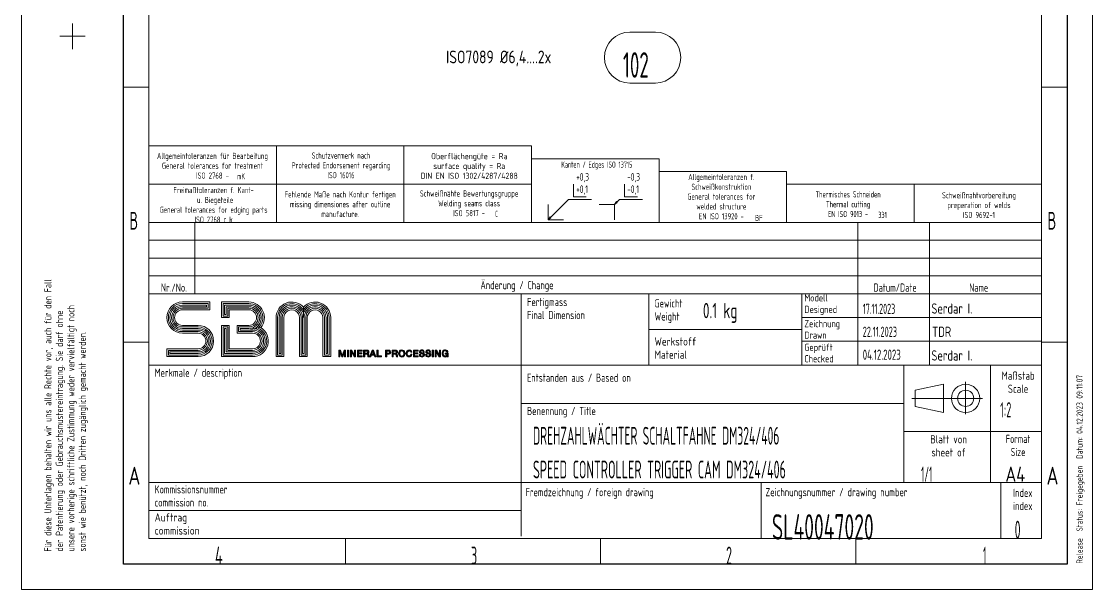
# Model space of a CAD drawing. Header units: millimetres. Extents: x 0 to 210, y 0 to 297.
# Drawn here: x 0 to 210, y 0 to 111.4 of the extents above; entities that cross this region are included whole.
import ezdxf
from ezdxf.lldxf.tags import DXFTag

# ---------------------------------------------------------------- set-up
doc = ezdxf.new("R2010")
doc.units = ezdxf.units.MM
doc.layers.add('1', color=7, linetype='Continuous', true_color=0xffffff)
doc.styles.add('iso-1', font='isocp.shx')
tags = doc.linetypes.add('DASHDOT', pattern=[70, 31, -13, 13, -13]).pattern_tags.tags
tags[10:11] = [DXFTag(74, 4), DXFTag(75, 0), DXFTag(340, '0'), DXFTag(46, 0.0), DXFTag(50, 0.0), DXFTag(44, 0.0), DXFTag(45, 0.0)]
tags[8:9] = [DXFTag(74, 4), DXFTag(75, 0), DXFTag(340, '0'), DXFTag(46, 0.0), DXFTag(50, 0.0), DXFTag(44, 0.0), DXFTag(45, 0.0)]
tags[6:7] = [DXFTag(74, 4), DXFTag(75, 0), DXFTag(340, '0'), DXFTag(46, 0.0), DXFTag(50, 0.0), DXFTag(44, 0.0), DXFTag(45, 0.0)]
tags[4:5] = [DXFTag(74, 4), DXFTag(75, 0), DXFTag(340, '0'), DXFTag(46, 0.0), DXFTag(50, 0.0), DXFTag(44, 0.0), DXFTag(45, 0.0)]
tags = doc.linetypes.add('DASHED', pattern=[25.72, 12.86, -12.86]).pattern_tags.tags
tags[6:7] = [DXFTag(74, 4), DXFTag(75, 0), DXFTag(340, '0'), DXFTag(46, 0.0), DXFTag(50, 0.0), DXFTag(44, 0.0), DXFTag(45, 0.0)]
tags[4:5] = [DXFTag(74, 4), DXFTag(75, 0), DXFTag(340, '0'), DXFTag(46, 0.0), DXFTag(50, 0.0), DXFTag(44, 0.0), DXFTag(45, 0.0)]

# ---------------------------------------------------------------- blocks, each defined once
blk = doc.blocks.new('GROUPED_GEOM3')
at = {"layer": '1', "color": 4, "lineweight": 18}
for p, q in [((119.28, 109.34), (124.28, 109.34)), ((119.28, 99.34), (124.28, 99.34))]:
    blk.add_line(p, q, dxfattribs=at)
for centre, start, end in [((119.28, 104.34), 90, 269.9999), ((124.28, 104.34), 270, 89.9999)]:
    blk.add_arc(centre, 5, start, end, dxfattribs=at)
at = {"layer": '1', "color": 2, "linetype": 'Continuous', "lineweight": 18, "insert": (117.93, 100.38), "char_height": 5, "attachment_point": 7, "line_spacing_factor": 0.963855, "style": 'iso-1'}
blk.add_mtext('\\W0.6044;102', dxfattribs=at)

msp = doc.modelspace()

# ---------------------------------------------------------------- linework, layer by layer
at = {"layer": '1', "color": 4, "linetype": 'Continuous', "lineweight": 18}
for p, q in [((0, 0), (0, 297)), ((210, 297), (210, 0)), ((25, 87), (25, 79.5)), ((25, 87), (50, 87)), ((50, 87), (50, 79.5)), ((50, 87), (75, 87)), ((50, 87), (50, 79.5)), ((75, 87), (75, 79.5)), ((100, 87), (75, 87)), ((75, 87), (75, 79.5)), ((100, 79.5), (100, 87)), ((100, 72), (100, 84.5)), ((100, 84.5), (125, 84.5)), ((125, 84.5), (125, 72)), ((125, 82), (150, 82)), ((125, 82), (125, 72)), ((150, 82), (150, 72)), ((25, 79.5), (50, 79.5)), ((25, 79.5), (25, 72)), ((25, 79.5), (50, 79.5)), ((50, 79.5), (75, 79.5)), ((50, 79.5), (75, 79.5)), ((50, 72), (50, 79.5)), ((50, 79.5), (50, 72)), ((75, 79.5), (100, 79.5)), ((75, 79.5), (100, 79.5)), ((75, 79.5), (75, 72)), ((75, 79.5), (75, 72)), ((100, 79.5), (100, 72)), ((150, 79.5), (175, 79.5)), ((150, 79.5), (150, 72)), ((175, 79.5), (175, 72)), ((175, 72), (175, 79.5)), ((175, 79.5), (200, 79.5)), ((200, 79.5), (200, 72)), ((103.25, 72.5), (103.25, 75.5)), ((113.25, 75.5), (116.25, 75.5)), ((116.25, 75.5), (116.25, 72.5)), ((25, 72), (25, 10)), ((25, 72), (200, 72)), ((25, 72), (50, 72)), ((75, 72), (50, 72)), ((75, 72), (100, 72)), ((125, 72), (100, 72)), ((106.25, 72.5), (103.25, 72.5)), ((125, 72), (150, 72)), ((150, 72), (175, 72)), ((200, 72), (175, 72)), ((200, 72), (200, 10)), ((25, 58), (200, 58)), ((25, 58), (98, 58)), ((25, 58), (25, 44)), ((98, 58), (98, 10.5)), ((98, 44), (98, 58)), ((153, 58), (153, 44)), ((25, 44), (200, 44)), ((98, 44), (25, 44)), ((173, 44), (173, 21)), ((175.217, 39.084), (180.759, 40.271)), ((180.759, 34.729), (180.759, 40.271)), ((175.217, 35.916), (175.217, 39.084)), ((98, 36.5), (173, 36.5)), ((175.217, 35.916), (180.759, 34.729)), ((25, 21), (200, 21)), ((145, 21), (145, 10)), ((25, 10), (200, 10)), ((210, 0), (0, 0))]:
    msp.add_line(p, q, dxfattribs=at)
at = {"layer": '1', "color": 4, "linetype": 'Continuous', "lineweight": 25}
for p, q in [((20, 5), (20, 292)), ((205, 292), (205, 5)), ((205, 5), (20, 5))]:
    msp.add_line(p, q, dxfattribs=at)
at = {"layer": '1', "color": 1, "linetype": 'Continuous', "lineweight": 13}
for p, q in [((25, 287), (25, 10)), ((200, 10), (200, 287)), ((25, 98.5), (20, 98.5)), ((205, 98.5), (200, 98.5)), ((108.25, 77), (108.25, 79.5)), ((118.25, 77), (118.25, 79.5)), ((103.25, 72.5), (107.25, 76.5)), ((107.25, 76.5), (111.75, 76.5)), ((108.25, 77), (110.75, 77)), ((116.25, 75.5), (117.25, 76.5)), ((116.25, 75.5), (116.652, 76.073)), ((116.25, 75.5), (116.823, 75.902)), ((116.652, 76.073), (116.823, 75.902)), ((117.25, 76.5), (121.75, 76.5)), ((118.25, 77), (120.75, 77)), ((34, 58), (34, 72)), ((103.25, 72.5), (103.652, 73.073)), ((103.25, 72.5), (103.823, 72.902)), ((103.652, 73.073), (103.823, 72.902)), ((164, 72), (164, 44)), ((178, 72), (178, 44)), ((25, 68.5), (200, 68.5)), ((25, 65), (200, 65)), ((25, 61.5), (200, 61.5)), ((123, 58), (123, 44)), ((153, 53.37), (200, 53.37)), ((153, 51), (123, 51)), ((25, 48.5), (20, 48.5)), ((153, 48.74), (200, 48.74)), ((205, 48.5), (200, 48.5)), ((190, 44), (190, 21)), ((173, 31), (200, 31)), ((192, 21), (192, 10)), ((25, 15.5), (98, 15.5)), ((25, 10), (200, 10)), ((63.56, 10), (63.56, 5)), ((113.56, 10), (113.56, 5)), ((163.56, 10), (163.56, 5))]:
    msp.add_line(p, q, dxfattribs=at)
at = {"layer": '1', "color": 4, "linetype": 'DASHED', "lineweight": 18}
for p, q in [((10, 111), (10, 106)), ((7.5, 108.5), (12.5, 108.5))]:
    msp.add_line(p, q, dxfattribs=at)
at = {"layer": '1', "color": 1, "linetype": 'Continuous', "lineweight": 18}
for p, q in [((36.92, 56.396), (31.565, 56.396)), ((36.614, 56.09), (31.565, 56.09)), ((36.308, 55.784), (31.565, 55.784)), ((31.565, 55.478), (36.308, 55.478)), ((31.565, 55.172), (36.614, 55.172)), ((31.565, 54.866), (36.92, 54.866)), ((36.308, 55.478), (36.308, 55.784)), ((36.614, 55.172), (36.614, 56.09)), ((36.92, 54.866), (36.92, 56.396)), ((39.215, 56.396), (39.215, 53.336)), ((44.57, 56.396), (39.215, 56.396)), ((44.57, 56.09), (39.521, 56.09)), ((39.521, 56.09), (39.521, 53.642)), ((44.57, 55.784), (39.827, 55.784)), ((39.827, 55.784), (39.827, 53.948)), ((40.133, 55.478), (44.57, 55.478)), ((40.133, 53.948), (40.133, 55.478)), ((40.439, 55.172), (44.57, 55.172)), ((40.439, 53.642), (40.439, 55.172)), ((40.745, 54.866), (44.57, 54.866)), ((40.745, 53.336), (40.745, 54.866)), ((55.28, 55.36), (55.28, 53.336)), ((39.215, 53.336), (40.745, 53.336)), ((39.521, 53.642), (40.439, 53.642)), ((39.827, 53.948), (40.133, 53.948)), ((49.925, 53.336), (49.925, 45.686)), ((50.231, 53.336), (50.231, 45.992)), ((50.537, 53.336), (50.537, 46.298)), ((50.843, 46.298), (50.843, 53.336)), ((51.149, 45.992), (51.149, 53.336)), ((51.455, 45.686), (51.455, 53.336)), ((54.515, 53.336), (54.515, 45.686)), ((54.821, 53.336), (54.821, 45.992)), ((55.127, 53.336), (55.127, 46.298)), ((55.433, 46.298), (55.433, 53.336)), ((55.739, 45.992), (55.739, 53.336)), ((56.045, 45.686), (56.045, 53.336)), ((59.105, 53.336), (59.105, 45.686)), ((59.411, 53.336), (59.411, 45.992)), ((59.717, 53.336), (59.717, 46.298)), ((60.023, 46.298), (60.023, 53.336)), ((60.329, 45.992), (60.329, 53.336)), ((60.635, 45.686), (60.635, 53.336)), ((31.565, 51.806), (34.625, 51.806)), ((34.625, 51.5), (31.565, 51.5)), ((34.625, 51.194), (31.565, 51.194)), ((31.565, 50.888), (34.625, 50.888)), ((31.565, 50.582), (34.625, 50.582)), ((39.215, 51.806), (39.215, 45.686)), ((40.745, 51.806), (39.215, 51.806)), ((39.521, 51.5), (39.521, 45.992)), ((40.439, 51.5), (39.521, 51.5)), ((39.827, 51.194), (39.827, 46.298)), ((40.133, 51.194), (39.827, 51.194)), ((40.133, 46.604), (40.133, 51.194)), ((40.439, 46.91), (40.439, 51.5)), ((40.745, 47.216), (40.745, 51.806)), ((42.275, 51.806), (42.275, 50.276)), ((44.57, 51.806), (42.275, 51.806)), ((42.581, 51.5), (42.581, 50.582)), ((44.57, 51.5), (42.581, 51.5)), ((42.581, 50.582), (45.335, 50.582)), ((42.887, 51.194), (42.887, 50.888)), ((44.57, 51.194), (42.887, 51.194)), ((42.887, 50.888), (45.335, 50.888)), ((46.913, 51.368), (44.952, 51.041)), ((31.565, 50.276), (34.625, 50.276)), ((42.275, 50.276), (45.335, 50.276)), ((28.505, 47.216), (28.505, 45.686)), ((34.625, 47.216), (28.505, 47.216)), ((28.811, 46.91), (28.811, 45.992)), ((34.625, 46.91), (28.811, 46.91)), ((29.117, 46.604), (29.117, 46.298)), ((34.625, 46.604), (29.117, 46.604)), ((29.117, 46.298), (34.625, 46.298)), ((39.827, 46.298), (45.335, 46.298)), ((45.335, 46.604), (40.133, 46.604)), ((45.335, 46.91), (40.439, 46.91)), ((45.335, 47.216), (40.745, 47.216)), ((50.537, 46.298), (50.843, 46.298)), ((55.127, 46.298), (55.433, 46.298)), ((59.717, 46.298), (60.023, 46.298)), ((28.505, 45.686), (34.625, 45.686)), ((28.811, 45.992), (34.625, 45.992)), ((39.215, 45.686), (45.335, 45.686)), ((39.521, 45.992), (45.335, 45.992)), ((49.925, 45.686), (51.455, 45.686)), ((50.231, 45.992), (51.149, 45.992)), ((54.515, 45.686), (56.045, 45.686)), ((54.821, 45.992), (55.739, 45.992)), ((59.105, 45.686), (60.635, 45.686)), ((59.411, 45.992), (60.329, 45.992))]:
    msp.add_line(p, q, dxfattribs=at)
at = {"layer": '1', "color": 6, "linetype": 'Continuous', "lineweight": 18}
for p, q in [((62.215, 46.969), (62.215, 45.626)), ((62.539, 46.969), (62.215, 46.969)), ((62.327, 46.904), (62.457, 46.904)), ((62.327, 45.691), (62.327, 46.904)), ((62.439, 46.655), (62.797, 45.626)), ((62.439, 45.626), (62.439, 46.655)), ((62.457, 46.904), (62.874, 45.691)), ((62.898, 45.917), (62.539, 46.969)), ((63.244, 46.969), (62.898, 45.917)), ((62.916, 45.691), (63.327, 46.904)), ((62.987, 45.626), (63.345, 46.655)), ((63.558, 46.969), (63.244, 46.969)), ((63.327, 46.904), (63.451, 46.904)), ((63.345, 46.655), (63.345, 45.626)), ((63.451, 46.904), (63.451, 45.691)), ((63.558, 45.626), (63.558, 46.969)), ((64.129, 46.969), (63.905, 46.969)), ((63.905, 46.969), (63.905, 45.626)), ((64.017, 45.691), (64.017, 46.904)), ((64.129, 45.626), (64.129, 46.969)), ((64.475, 46.969), (64.475, 45.626)), ((64.711, 46.969), (64.475, 46.969)), ((64.582, 46.904), (64.631, 46.904)), ((64.582, 45.691), (64.582, 46.904)), ((64.631, 46.904), (65.357, 45.691)), ((64.688, 46.611), (65.281, 45.626)), ((64.688, 45.626), (64.688, 46.611)), ((65.304, 45.973), (64.711, 46.969)), ((65.304, 46.969), (65.304, 45.973)), ((65.516, 46.969), (65.304, 46.969)), ((65.41, 45.691), (65.41, 46.904)), ((65.516, 45.626), (65.516, 46.969)), ((65.863, 46.969), (65.863, 45.626)), ((66.792, 46.969), (65.863, 46.969)), ((65.975, 46.868), (65.975, 45.727)), ((66.727, 46.868), (65.975, 46.868)), ((65.975, 46.314), (66.671, 46.314)), ((66.087, 46.767), (66.792, 46.767)), ((66.087, 46.409), (66.087, 46.767)), ((66.736, 46.409), (66.087, 46.409)), ((66.087, 46.219), (66.736, 46.219)), ((66.087, 45.827), (66.087, 46.219)), ((66.736, 46.219), (66.736, 46.409)), ((66.792, 46.767), (66.792, 46.969)), ((67.072, 46.969), (67.072, 45.626)), ((67.687, 46.969), (67.072, 46.969)), ((67.184, 46.868), (67.184, 45.727)), ((67.184, 46.868), (67.686, 46.868)), ((67.785, 46.264), (67.184, 46.264)), ((67.296, 46.353), (67.296, 46.779)), ((67.296, 46.779), (67.665, 46.779)), ((67.676, 46.353), (67.296, 46.353)), ((67.701, 46.354), (67.676, 46.353)), ((67.74, 46.967), (67.687, 46.969)), ((67.925, 46.261), (67.911, 46.264)), ((68.773, 46.969), (68.269, 45.626)), ((68.424, 45.727), (68.834, 46.868)), ((68.683, 46.163), (68.885, 46.734)), ((69.008, 46.969), (68.773, 46.969)), ((68.834, 46.868), (68.941, 46.868)), ((68.885, 46.734), (69.086, 46.163)), ((68.941, 46.868), (69.357, 45.727)), ((69.512, 45.626), (69.008, 46.969)), ((69.702, 46.969), (69.702, 45.626)), ((69.926, 46.969), (69.702, 46.969)), ((69.814, 46.868), (69.814, 45.727)), ((69.926, 45.827), (69.926, 46.969)), ((71.392, 46.969), (71.392, 45.626)), ((71.962, 46.969), (71.392, 46.969)), ((71.504, 46.868), (72.006, 46.868)), ((71.504, 46.868), (71.504, 45.727)), ((72.006, 46.264), (71.504, 46.264)), ((71.615, 46.779), (71.951, 46.779)), ((71.615, 46.331), (71.615, 46.779)), ((71.951, 46.331), (71.615, 46.331)), ((71.97, 46.332), (71.951, 46.331)), ((72.028, 46.966), (71.962, 46.969)), ((72.667, 46.969), (72.667, 45.626)), ((73.283, 46.969), (72.667, 46.969)), ((72.779, 46.868), (73.282, 46.868)), ((72.779, 46.868), (72.779, 45.727)), ((73.38, 46.264), (72.779, 46.264)), ((72.891, 46.353), (72.891, 46.779)), ((72.891, 46.779), (73.261, 46.779)), ((73.272, 46.353), (72.891, 46.353)), ((73.296, 46.354), (73.272, 46.353)), ((73.336, 46.967), (73.283, 46.969)), ((73.52, 46.261), (73.507, 46.264)), ((76.331, 46.57), (76.338, 46.544)), ((76.338, 46.544), (76.562, 46.544)), ((76.842, 46.969), (76.842, 45.626)), ((77.771, 46.969), (76.842, 46.969)), ((76.954, 46.868), (76.954, 45.727)), ((77.706, 46.868), (76.954, 46.868)), ((76.954, 46.314), (77.65, 46.314)), ((77.066, 46.767), (77.771, 46.767)), ((77.066, 46.409), (77.066, 46.767)), ((77.715, 46.409), (77.066, 46.409)), ((77.066, 46.219), (77.715, 46.219)), ((77.066, 45.827), (77.066, 46.219)), ((77.715, 46.219), (77.715, 46.409)), ((77.771, 46.767), (77.771, 46.969)), ((78.775, 46.598), (78.778, 46.566)), ((78.778, 46.566), (79.002, 46.566)), ((78.871, 46.678), (78.872, 46.678)), ((80.017, 46.598), (80.02, 46.566)), ((80.02, 46.566), (80.244, 46.566)), ((80.113, 46.678), (80.114, 46.678)), ((80.546, 46.969), (80.546, 45.626)), ((80.77, 46.969), (80.546, 46.969)), ((80.658, 45.691), (80.658, 46.904)), ((80.77, 45.626), (80.77, 46.969)), ((81.117, 46.969), (81.117, 45.626)), ((81.352, 46.969), (81.117, 46.969)), ((81.223, 46.904), (81.272, 46.904)), ((81.223, 45.691), (81.223, 46.904)), ((81.272, 46.904), (81.998, 45.691)), ((81.329, 45.626), (81.329, 46.611)), ((81.329, 46.611), (81.923, 45.626)), ((81.945, 45.973), (81.352, 46.969)), ((81.945, 46.969), (81.945, 45.973)), ((82.158, 46.969), (81.945, 46.969)), ((82.051, 45.691), (82.051, 46.904)), ((82.158, 45.626), (82.158, 46.969)), ((83.086, 46.331), (83.086, 46.152)), ((83.635, 46.331), (83.086, 46.331)), ((83.523, 46.219), (83.198, 46.219)), ((83.394, 46.574), (83.4, 46.544)), ((83.4, 46.544), (83.624, 46.544)), ((83.523, 46.023), (83.523, 46.219)), ((83.635, 45.626), (83.635, 46.331)), ((62.215, 45.626), (62.439, 45.626)), ((62.797, 45.626), (62.987, 45.626)), ((62.874, 45.691), (62.916, 45.691)), ((63.345, 45.626), (63.558, 45.626)), ((63.905, 45.626), (64.129, 45.626)), ((64.475, 45.626), (64.688, 45.626)), ((65.281, 45.626), (65.516, 45.626)), ((65.357, 45.691), (65.41, 45.691)), ((65.863, 45.626), (66.803, 45.626)), ((65.975, 45.727), (66.727, 45.727)), ((66.803, 45.827), (66.087, 45.827)), ((66.803, 45.626), (66.803, 45.827)), ((67.072, 45.626), (67.296, 45.626)), ((67.296, 46.174), (67.631, 46.174)), ((67.296, 45.626), (67.296, 46.174)), ((67.917, 45.637), (67.922, 45.626)), ((67.922, 45.626), (68.169, 45.626)), ((68.269, 45.626), (68.504, 45.626)), ((68.504, 45.626), (68.627, 45.984)), ((68.548, 46.074), (69.23, 46.074)), ((68.627, 45.984), (69.142, 45.984)), ((69.086, 46.163), (68.683, 46.163)), ((69.142, 45.984), (69.265, 45.626)), ((69.265, 45.626), (69.512, 45.626)), ((69.702, 45.626), (70.586, 45.626)), ((69.814, 45.727), (70.474, 45.727)), ((70.586, 45.827), (69.926, 45.827)), ((70.586, 45.626), (70.586, 45.827)), ((71.392, 45.626), (71.615, 45.626)), ((71.615, 46.141), (71.962, 46.141)), ((71.615, 45.626), (71.615, 46.141)), ((72.667, 45.626), (72.891, 45.626)), ((72.891, 46.174), (73.227, 46.174)), ((72.891, 45.626), (72.891, 46.174)), ((73.512, 45.637), (73.518, 45.626)), ((73.518, 45.626), (73.764, 45.626)), ((76.562, 46.141), (76.349, 46.141)), ((76.558, 46.081), (76.562, 46.141)), ((76.842, 45.626), (77.782, 45.626)), ((76.954, 45.727), (77.706, 45.727)), ((77.782, 45.827), (77.066, 45.827)), ((77.782, 45.626), (77.782, 45.827)), ((78.207, 46.074), (77.983, 46.074)), ((78.209, 46.035), (78.207, 46.074)), ((79.449, 46.074), (79.226, 46.074)), ((79.451, 46.035), (79.449, 46.074)), ((80.546, 45.626), (80.77, 45.626)), ((81.117, 45.626), (81.329, 45.626)), ((81.923, 45.626), (82.158, 45.626)), ((81.998, 45.691), (82.051, 45.691)), ((83.086, 46.152), (83.433, 46.152)), ((83.433, 45.757), (83.456, 45.783)), ((83.456, 45.783), (83.489, 45.626)), ((83.489, 45.626), (83.635, 45.626)), ((83.523, 46.023), (83.55, 45.697))]:
    msp.add_line(p, q, dxfattribs=at)
at = {"layer": '1', "color": 1, "linetype": 'DASHDOT', "lineweight": 13}
for p, q in [((185.114, 34.383), (185.114, 40.726)), ((174.573, 37.5), (188.427, 37.5))]:
    msp.add_line(p, q, dxfattribs=at)
at = {"layer": '1', "color": 4, "linetype": 'Continuous', "lineweight": 18}
for radius in [2.771, 1.584]:
    msp.add_circle((185.114, 37.5), radius, dxfattribs=at)
at = {"layer": '1', "color": 1, "linetype": 'Continuous', "lineweight": 18}
for centre, radius, start, end in [((31.565, 53.336), 3.06, 90, 270), ((31.565, 53.336), 2.754, 90, 270), ((31.565, 53.336), 2.448, 90, 270), ((31.565, 53.336), 2.142, 90, 270), ((31.565, 53.336), 1.836, 90, 270), ((31.565, 53.336), 1.53, 90, 270), ((44.57, 53.336), 3.06, 319.96767, 90), ((44.57, 53.336), 2.754, 311.80881, 90), ((44.57, 53.336), 2.448, 297.57783, 90), ((44.57, 53.336), 2.142, 270, 90), ((44.57, 53.336), 1.836, 270, 90), ((44.57, 53.336), 1.53, 270, 90), ((52.985, 53.336), 3.06, 41.40962, 180.00001), ((52.985, 53.336), 2.754, 33.55731, 180.00001), ((52.985, 53.336), 2.448, 20.36413, 180.00001), ((52.985, 53.336), 2.142, 359.99999, 180.00001), ((52.985, 53.336), 1.836, 359.99999, 180.00001), ((52.985, 53.336), 1.53, 359.99998, 180.00002), ((57.575, 53.336), 3.06, 359.99999, 138.59038), ((57.575, 53.336), 2.754, 359.99999, 146.44269), ((57.575, 53.336), 2.448, 359.99999, 159.63587), ((57.575, 53.336), 2.142, 359.99999, 180.00001), ((57.575, 53.336), 1.836, 359.99999, 180.00001), ((57.575, 53.336), 1.53, 359.99998, 180.00002), ((34.625, 48.746), 3.06, 270, 90), ((34.625, 48.746), 2.754, 270, 90), ((34.625, 48.746), 2.448, 270, 90), ((34.625, 48.746), 2.142, 270, 90), ((34.625, 48.746), 1.836, 270, 90), ((45.335, 48.746), 3.06, 270, 58.95696), ((45.335, 48.746), 2.754, 270, 67.11584), ((45.335, 48.746), 2.448, 270, 81.34682), ((45.335, 48.746), 2.142, 270, 90), ((45.335, 48.746), 1.836, 270, 90), ((34.625, 48.746), 1.53, 270, 90), ((45.335, 48.746), 1.53, 270, 90)]:
    msp.add_arc(centre, radius, start, end, dxfattribs=at)
at = {"layer": '1', "color": 6, "linetype": 'Continuous', "lineweight": 18}
for centre, radius, start, end in [((67.667, 46.556), 0.223, 4.90047, 90.45671), ((67.686, 46.566), 0.302, 270, 90), ((67.686, 46.557), 0.204, 274.15817, 4.9004), ((67.7, 46.265), 0.703, 82.53468, 86.71027), ((67.735, 45.997), 0.271, 352.06883, 79.50684), ((67.715, 46.378), 0.589, 77.55363, 82.53464), ((67.727, 46.435), 0.531, 72.02289, 77.55366), ((67.768, 46.561), 0.399, 64.65643, 72.02283), ((67.821, 46.532), 0.283, 288.56429, 298.95302), ((67.876, 46.071), 0.196, 64.419, 75.65064), ((67.786, 46.599), 0.356, 56.40869, 64.65637), ((67.806, 46.559), 0.314, 298.95289, 308.30286), ((67.866, 46.051), 0.219, 54.34558, 64.41914), ((67.811, 46.637), 0.311, 46.98213, 56.40871), ((67.869, 46.055), 0.213, 46.45325, 54.3455), ((67.814, 46.549), 0.301, 308.30293, 318.04374), ((67.844, 46.028), 0.25, 39.72333, 46.45324), ((67.826, 46.653), 0.289, 36.83094, 46.98213), ((67.809, 46.554), 0.308, 318.04373, 327.57058), ((67.824, 46.651), 0.292, 26.78233, 36.83089), ((67.805, 46.556), 0.313, 327.57053, 336.95662), ((67.794, 46.636), 0.326, 17.77883, 26.7823), ((67.757, 46.576), 0.364, 336.95659, 345.01958), ((67.736, 46.617), 0.387, 10.17785, 17.77881), ((67.727, 46.585), 0.396, 345.01957, 352.42853), ((67.676, 46.607), 0.448, 3.62365, 10.17788), ((67.627, 46.598), 0.496, 352.42856, 358.34575), ((67.567, 46.6), 0.556, 358.34575, 3.62363), ((71.953, 46.554), 0.225, 2.46375, 90.41586), ((71.965, 46.571), 0.43, 269.70255, 355.36116), ((71.955, 46.554), 0.223, 273.96656, 2.46373), ((72.006, 46.566), 0.302, 270, 90), ((71.995, 46.568), 0.399, 355.36111, 85.25099), ((73.262, 46.556), 0.223, 4.90047, 90.45669), ((73.282, 46.566), 0.302, 270, 90), ((73.282, 46.557), 0.204, 274.15819, 4.90039), ((73.296, 46.265), 0.703, 82.53468, 86.71027), ((73.331, 45.997), 0.271, 352.06883, 79.50684), ((73.31, 46.378), 0.589, 77.55363, 82.53463), ((73.323, 46.435), 0.531, 72.02285, 77.55365), ((73.364, 46.561), 0.399, 64.65631, 72.02282), ((73.417, 46.532), 0.283, 288.56431, 298.95303), ((73.472, 46.071), 0.196, 64.41909, 75.65062), ((73.382, 46.599), 0.356, 56.40872, 64.65636), ((73.402, 46.559), 0.314, 298.95299, 308.30287), ((73.462, 46.051), 0.219, 54.34557, 64.41912), ((73.407, 46.637), 0.311, 46.98224, 56.4087), ((73.465, 46.055), 0.213, 46.45323, 54.34568), ((73.409, 46.549), 0.301, 308.30294, 318.04375), ((73.439, 46.028), 0.25, 39.72348, 46.45322), ((73.422, 46.653), 0.289, 36.83093, 46.98225), ((73.404, 46.554), 0.308, 318.04374, 327.57058), ((73.419, 46.651), 0.292, 26.78232, 36.83088), ((73.401, 46.556), 0.313, 327.57053, 336.95662), ((73.389, 46.636), 0.326, 17.77882, 26.78229), ((73.353, 46.576), 0.364, 336.9566, 345.01958), ((73.332, 46.617), 0.387, 10.17784, 17.7788), ((73.322, 46.585), 0.396, 345.01957, 352.42853), ((73.271, 46.607), 0.448, 3.62365, 10.17787), ((73.223, 46.598), 0.496, 352.42855, 358.34575), ((73.163, 46.6), 0.556, 358.34575, 3.62363), ((74.782, 46.289), 0.838, 150.56658, 195.605), ((74.568, 46.41), 0.592, 90.0226, 150.5666), ((74.81, 46.324), 0.743, 157.61136, 222.72799), ((74.589, 46.415), 0.504, 125.22108, 157.61136), ((74.81, 46.324), 0.631, 157.61132, 222.72773), ((74.589, 46.415), 0.392, 125.22017, 157.61136), ((74.568, 46.446), 0.467, 89.70349, 125.22108), ((74.568, 46.446), 0.355, 89.60645, 125.22016), ((74.571, 46.365), 0.637, 14.22468, 90.29144), ((74.573, 46.393), 0.52, 14.23101, 90.32447), ((74.573, 46.393), 0.408, 14.23129, 90.41032), ((74.31, 46.326), 0.679, 323.79284, 14.23126), ((74.31, 46.326), 0.791, 323.7928, 14.23101), ((74.409, 46.324), 0.804, 316.55722, 14.22466), ((76.288, 46.298), 0.891, 157.36511, 189.91342), ((76.009, 46.415), 0.588, 109.65515, 157.36512), ((76.288, 46.298), 0.779, 157.36513, 189.91353), ((76.009, 46.415), 0.476, 117.54594, 157.36513), ((76.216, 46.273), 0.597, 132.33349, 212.72253), ((76.027, 46.48), 0.429, 39.62204, 123.69057), ((76.019, 46.387), 0.618, 62.62372, 109.6551), ((76.027, 46.48), 0.317, 16.65011, 132.33346), ((76.082, 46.508), 0.482, 4.27444, 62.62369), ((76.082, 46.508), 0.37, 23.59006, 41.66943), ((78.401, 46.598), 0.376, 140.5304, 182.89466), ((78.345, 46.595), 0.32, 182.89473, 231.83012), ((78.522, 46.498), 0.533, 74.08781, 140.53039), ((78.401, 46.598), 0.264, 140.5312, 182.89347), ((78.345, 46.595), 0.208, 182.89347, 231.83014), ((78.563, 46.872), 0.673, 231.83015, 272.21212), ((78.522, 46.498), 0.421, 74.08871, 140.5312), ((78.563, 46.872), 0.561, 231.83014, 272.21208), ((78.396, 46.635), 0.146, 139.33362, 258.46198), ((78.504, 46.543), 0.288, 75.38876, 139.33365), ((77.964, 44.519), 2.014, 64.39731, 78.46204), ((78.508, 46.561), 0.269, 7.93163, 75.38884), ((78.598, 45.986), 0.326, 353.94229, 92.21208), ((78.598, 45.986), 0.214, 353.93941, 92.21226), ((78.542, 46.569), 0.347, 18.33024, 74.08871), ((78.542, 46.569), 0.459, 359.6607, 74.0878), ((78.689, 46.031), 0.337, 338.49216, 64.39728), ((78.508, 46.561), 0.381, 17.87168, 27.55404), ((79.643, 46.598), 0.376, 140.5304, 182.89466), ((79.588, 46.595), 0.32, 182.89473, 231.83012), ((79.764, 46.498), 0.533, 74.08781, 140.53039), ((79.643, 46.598), 0.264, 140.5312, 182.89347), ((79.588, 46.595), 0.208, 182.89347, 231.83014), ((79.806, 46.872), 0.673, 231.83015, 272.21212), ((79.764, 46.498), 0.421, 74.08871, 140.5312), ((79.806, 46.872), 0.561, 231.83014, 272.21208), ((79.638, 46.635), 0.146, 139.33362, 258.46198), ((79.746, 46.543), 0.288, 75.38876, 139.33365), ((79.206, 44.519), 2.014, 64.39731, 78.46204), ((79.751, 46.561), 0.269, 7.93163, 75.38884), ((79.84, 45.986), 0.326, 353.94229, 92.21208), ((79.84, 45.986), 0.214, 353.93941, 92.21226), ((79.784, 46.569), 0.347, 18.33024, 74.08871), ((79.784, 46.569), 0.459, 359.6607, 74.0878), ((79.931, 46.031), 0.337, 338.49216, 64.39728), ((79.751, 46.561), 0.381, 17.87168, 27.55404), ((83.256, 46.307), 0.808, 155.4406, 224.16252), ((83.095, 46.381), 0.632, 85.92119, 155.44061), ((83.387, 46.336), 0.83, 170.79683, 192.11282), ((83.105, 46.389), 0.543, 127.49433, 171.56766), ((83.56, 46.321), 0.892, 171.56721, 193.70681), ((83.105, 46.389), 0.431, 127.49672, 171.56722), ((83.078, 46.423), 0.5, 76.22044, 127.49433), ((83.078, 46.423), 0.388, 76.22003, 127.49671), ((83.103, 46.488), 0.524, 6.07934, 85.92112), ((83.098, 46.504), 0.304, 13.29726, 76.22004), ((83.098, 46.504), 0.416, 21.32343, 76.22044), ((67.636, 45.703), 0.471, 85.21011, 90.5249), ((67.646, 45.822), 0.352, 78.09944, 85.21012), ((67.666, 45.917), 0.255, 71.21068, 78.0994), ((67.682, 45.966), 0.203, 62.60066, 71.21081), ((67.697, 45.995), 0.17, 52.3105, 62.60063), ((67.704, 46.003), 0.16, 41.36262, 52.31034), ((67.692, 45.993), 0.176, 31.40664, 41.36264), ((67.656, 45.971), 0.218, 23.35996, 31.40649), ((67.612, 45.952), 0.266, 16.76611, 23.36014), ((67.499, 45.918), 0.384, 12.20181, 16.76601), ((67.402, 45.897), 0.483, 8.5735, 12.20172), ((67.221, 45.869), 0.666, 5.94479, 8.57353), ((67.085, 45.855), 0.803, 3.76309, 5.94476), ((66.698, 45.83), 1.191, 2.29187, 3.76313), ((66.832, 45.835), 1.056, 0.63375, 2.29187), ((63.073, 45.794), 4.816, 0.27008, 0.63375), ((73.303, 45.842), 5.414, 180.27009, 180.5936), ((68.564, 45.793), 0.675, 180.59362, 183.18656), ((68.438, 45.786), 0.549, 183.18654, 186.37879), ((68.223, 45.762), 0.332, 186.37878, 191.6496), ((68.192, 45.755), 0.301, 191.6496, 197.47175), ((68.088, 45.722), 0.191, 197.47186, 206.61627), ((68.687, 45.865), 0.69, 172.06883, 191.57016), ((67.862, 46.043), 0.227, 32.29593, 39.72341), ((67.826, 46.021), 0.269, 26.02979, 32.29589), ((67.819, 46.017), 0.277, 19.94568, 26.02979), ((67.756, 45.994), 0.344, 15.05099, 19.94563), ((67.766, 45.997), 0.333, 9.99605, 15.05097), ((67.643, 45.976), 0.458, 6.3205, 9.99603), ((67.714, 45.983), 0.387, 1.96878, 6.32054), ((67, 45.959), 1.101, 0.43951, 1.96868), ((70.821, 45.988), 2.72, 180.43951, 181.05857), ((69.319, 45.96), 1.217, 181.05854, 182.44192), ((69.518, 45.969), 1.416, 182.44191, 183.63073), ((69.276, 45.954), 1.174, 183.63074, 185.06527), ((69.179, 45.945), 1.076, 185.06525, 186.62978), ((69.063, 45.932), 0.96, 186.62977, 188.38299), ((69.025, 45.926), 0.921, 188.38296, 190.21035), ((68.687, 45.865), 0.578, 190.2103, 193.12484), ((68.688, 45.865), 0.579, 193.12483, 196.03299), ((68.447, 45.796), 0.329, 196.03294, 201.1556), ((68.399, 45.777), 0.276, 201.15553, 207.25335), ((68.299, 45.726), 0.165, 207.25333, 217.46179), ((73.231, 45.753), 0.421, 76.05631, 90.52484), ((73.291, 45.996), 0.171, 41.36281, 76.05646), ((73.222, 45.935), 0.263, 348.4073, 41.36279), ((73.85, 45.806), 0.378, 168.40738, 206.61621), ((74.282, 45.865), 0.69, 172.06883, 191.57016), ((73.458, 46.043), 0.227, 32.29592, 39.7234), ((73.422, 46.021), 0.269, 26.02986, 32.29588), ((73.415, 46.017), 0.277, 19.9455, 26.02986), ((73.351, 45.994), 0.344, 15.05099, 19.94562), ((73.362, 45.997), 0.333, 9.99604, 15.05097), ((73.239, 45.976), 0.458, 6.3205, 9.99603), ((73.31, 45.983), 0.387, 1.96878, 6.32054), ((72.596, 45.959), 1.101, 0.43951, 1.96868), ((76.417, 45.988), 2.72, 180.43951, 181.05857), ((74.914, 45.96), 1.217, 181.05854, 182.44192), ((75.113, 45.969), 1.416, 182.44191, 183.63073), ((74.871, 45.954), 1.174, 183.63074, 185.06528), ((74.774, 45.945), 1.076, 185.06525, 186.62978), ((74.659, 45.932), 0.96, 186.62977, 188.38299), ((74.621, 45.926), 0.921, 188.38297, 190.21035), ((74.282, 45.865), 0.578, 190.2103, 193.12484), ((74.284, 45.865), 0.579, 193.12483, 196.03296), ((74.043, 45.796), 0.329, 196.03295, 201.1556), ((73.994, 45.777), 0.276, 201.15554, 207.25336), ((73.895, 45.726), 0.165, 207.25334, 217.46162), ((74.601, 46.239), 0.65, 195.60503, 252.90157), ((74.59, 46.121), 0.444, 222.72799, 323.7928), ((74.59, 46.121), 0.332, 222.72774, 323.79287), ((74.578, 46.164), 0.572, 252.90153, 316.55722), ((76.041, 46.255), 0.64, 189.91344, 266.11536), ((76.041, 46.255), 0.528, 189.91353, 266.11511), ((75.986, 46.125), 0.325, 212.72256, 287.83903), ((76.034, 46.143), 0.528, 266.11538, 353.23208), ((76.034, 46.143), 0.416, 266.11511, 350.33713), ((75.968, 46.181), 0.383, 287.8391, 353.96416), ((78.428, 46.072), 0.445, 179.77442, 233.76249), ((78.464, 46.057), 0.368, 195.05438, 229.89548), ((78.532, 46.214), 0.621, 233.76253, 273.87587), ((78.464, 46.057), 0.256, 184.88778, 229.89575), ((78.513, 46.115), 0.444, 229.89548, 265.33277), ((78.513, 46.115), 0.332, 229.89576, 265.33226), ((78.525, 46.259), 0.589, 265.33277, 291.19552), ((78.525, 46.259), 0.477, 265.33237, 291.19517), ((78.541, 46.089), 0.496, 273.87591, 338.49212), ((78.632, 45.982), 0.179, 291.19529, 353.9395), ((78.632, 45.982), 0.291, 291.19552, 353.94229), ((78.689, 46.031), 0.225, 16.9878, 35.48445), ((79.671, 46.072), 0.445, 179.77442, 233.76249), ((79.706, 46.057), 0.368, 195.05438, 229.89548), ((79.775, 46.214), 0.621, 233.76253, 273.87587), ((79.706, 46.057), 0.256, 184.88778, 229.89575), ((79.755, 46.115), 0.444, 229.89548, 265.33277), ((79.755, 46.115), 0.332, 229.89576, 265.33226), ((79.767, 46.259), 0.589, 265.33277, 291.19552), ((79.767, 46.259), 0.477, 265.33237, 291.19517), ((79.783, 46.089), 0.496, 273.87591, 338.49212), ((79.874, 45.982), 0.179, 291.19529, 353.9395), ((79.874, 45.982), 0.291, 291.19552, 353.94229), ((79.931, 46.031), 0.225, 16.9878, 35.48445), ((83.256, 46.307), 0.696, 192.11282, 224.16242), ((83.049, 46.106), 0.52, 224.16257, 317.66734), ((83.075, 46.203), 0.392, 193.70687, 272.92332), ((83.049, 46.106), 0.408, 224.16242, 238.72662), ((83.075, 46.203), 0.504, 241.84972, 272.92366), ((83.077, 46.167), 0.357, 272.92332, 357.5344), ((83.077, 46.167), 0.469, 272.92366, 342.02154)]:
    msp.add_arc(centre, radius, start, end, dxfattribs=at)

# ---------------------------------------------------------------- block references
at = {"layer": '1', "color": 4, "linetype": 'Continuous', "lineweight": 18}
msp.add_blockref('GROUPED_GEOM3', (0, 0), dxfattribs=at)

# ---------------------------------------------------------------- texts
at = {"layer": '1', "color": 3, "linetype": 'Continuous', "lineweight": 18, "attachment_point": 7, "line_spacing_factor": 0.963855, "style": 'iso-1'}
for s, insert, char_height in [('\\W0.8571;ISO7089 %%c6,4....2x', (83.259, 102.619), 2.5), ('\\W0.5469; ', (27.518, 68.619), 2), ('\\W0.5469; ', (35.152, 68.619), 2), ('\\W0.5469; ', (164.748, 68.819), 2), ('\\W0.5469; ', (178.718, 68.819), 2), ('\\W0.5469; ', (27.518, 65.119), 2), ('\\W0.5469; ', (35.152, 65.119), 2), ('\\W0.5469; ', (164.748, 65.319), 2), ('\\W0.5469; ', (178.718, 65.319), 2), ('\\W0.5469; ', (27.539, 61.619), 2), ('\\W0.5469; ', (35.173, 61.619), 2), ('\\W0.5469; ', (164.769, 61.819), 2), ('\\W0.5469; ', (178.739, 61.819), 2), ('\\W0.7040;0.1 kg', (133.6, 52.302), 3), ('\\W0.6192;17.11.2023', (164.949, 54.055), 2), ('\\W0.8263;Serdar I.', (178.404, 54.118), 2), ('\\W0.6563;22.11.2023', (164.934, 49.558), 2), ('\\W0.8412;TDR', (178.546, 49.549), 2), ('\\W1.0000;', (99.294, 47.098), 3), ('\\W0.6970;04.12.2023', (164.934, 45.06), 2), ('\\W0.8263;Serdar I.', (178.404, 44.909), 2), ('\\W1.0000;', (135.467, 45.156), 3), ('\\W1.0000;', (27.03, 37.167), 3), ('\\W1.0000;', (99.144, 37.377), 2), ('\\W0.5376;1:2', (191.884, 33.746), 3), ('\\W1.0000;', (26.864, 31.667), 3), ('\\W0.5219;DREHZAHLWÄCHTER SCHALTFAHNE DM324/406', (100.288, 28.411), 3.5), ('\\W0.5469; ', (190.781, 31.317), 1.6), ('\\W1.0000;', (26.864, 26.667), 3), ('\\W0.5443;SPEED CONTROLLER TRIGGER CAM DM324/406', (100.288, 21.784), 3.5), ('\\W0.4767;1/1', (176.378, 21.126), 3), ('\\W0.8750;A4', (192.909, 21.129), 3), ('\\W1.0000;', (26.777, 21.667), 3), ('\\W1.0000;', (46.687, 16.426), 2.5), ('\\W1.0000;', (46.687, 10.926), 2.5), ('\\W1.0000;', (100.14, 10.939), 3.5)]:
    msp.add_mtext(s, dxfattribs=dict(at, insert=insert, char_height=char_height))
at = {"layer": '1', "color": 1, "linetype": 'Continuous', "lineweight": 13, "line_spacing_factor": 0.963855, "style": 'iso-1'}
for s, insert, char_height, attachment_point in [('\\W0.7111;Allgemeintoleranzen für Bearbeitung\\PGeneral tolerances for treatment\\PISO 2768 -', (37.458, 80.593), 1.2, 8), ('\\W0.6940;Schutzvermerk nach\\PProtected Endorsement regarding\\PISO 16016', (62.654, 80.664), 1.2, 8), ('\\W0.8226;Oberflächengüte = Ra\\Psurface quality = Ra\\PDIN EN ISO 1302/4287/4288', (87.8, 80.545), 1.2, 8), ('\\W0.6454;Kanten / Edges ISO 13715', (112.8, 82.381), 1.2, 8), ('\\W0.6988;Allgemeintoleranzen f.\\PSchweißkonstruktion\\PGeneral tolerances for\\Pwelded structure\\PEN ISO 13920 -', (137.231, 72.609), 1.2, 8), ('\\W0.6948;Freimaßtoleranzen f. Kant-\\P u. Biegeteile\\PGeneral tolerances for edging parts\\PISO 2768 c k', (37.685, 71.959), 1.2, 8), ('\\W0.7060;Fehlende Maße nach Kontur fertigen\\Pmissing dimensiones after outline\\Pmanufacture.', (62.5, 73.045), 1.2, 8), ('\\W0.7101;Schweißnähte Bewertungsgruppe\\PWelding seams class\\PISO 5817 -', (87.768, 73.218), 1.2, 8), ('\\W0.6723;Thermisches Schneiden\\PThermal cutting\\PEN ISO 9013 -', (162.064, 73.048), 1.2, 8), ('\\W0.7053;Schweißnahtvorbereitung\\Ppreperation of welds\\PISO 9692-1', (187.731, 72.873), 1.2, 8), ('\\W0.6380;B', (21.172, 70.573), 3.5, 7), ('\\W0.6380;B', (201.172, 70.573), 3.5, 7), ('\\W0.8300;A', (20.969, 20.573), 3.5, 7), ('\\W0.8300;A', (200.969, 20.573), 3.5, 7), ('\\W0.6380;4', (37.948, 4.928), 3.5, 7), ('\\W0.5404;3', (88.15, 4.928), 3.5, 7), ('\\W0.5404;2', (138.15, 4.928), 3.5, 7), ('\\W0.4176;1', (188.537, 4.928), 3.5, 7)]:
    msp.add_mtext(s, dxfattribs=dict(at, insert=insert, char_height=char_height, attachment_point=attachment_point))
at = {"layer": '1', "color": 3, "linetype": 'Continuous', "lineweight": 13, "char_height": 1.2, "attachment_point": 7, "line_spacing_factor": 0.963855, "style": 'iso-1'}
for s, insert in [('\\W0.6562;mK', (42.295, 80.448)), ('\\W0.5104;C', (92.903, 73.079)), ('\\W0.6756;331', (167.968, 72.874)), ('\\W0.6994;BF', (143.834, 72.278))]:
    msp.add_mtext(s, dxfattribs=dict(at, insert=insert))
at = {"layer": '1', "color": 92, "linetype": 'Continuous', "lineweight": 13, "char_height": 1.5, "attachment_point": 7, "line_spacing_factor": 0.963855, "style": 'iso-1'}
for s, insert in [('\\W0.6293;+0,3\\P+0,1', (108.75, 77.423)), ('\\W0.6293;-0,3\\P-0,1', (118.75, 77.423))]:
    msp.add_mtext(s, dxfattribs=dict(at, insert=insert))
at = {"layer": '1', "color": 1, "linetype": 'Continuous', "lineweight": 18, "line_spacing_factor": 0.963855, "style": 'iso-1'}
for s, insert, char_height, attachment_point in [('\\W0.6908;Nr./No.', (29.9, 58.425), 1.6, 8), ('\\W0.7926;Änderung / Change', (97.15, 58.425), 1.6, 8), ('\\W0.7858;Datum/Date', (171.28, 58.425), 1.6, 8), ('\\W0.7402;Name', (185.817, 58.425), 1.6, 7), ('\\W0.8066;Fertigmass\\PFinal Dimension', (99.123, 53.031), 1.6, 7), ('\\W0.7977;Gewicht\\PWeight', (124.123, 52.281), 1.6, 7), ('\\W0.8167;Modell\\PDesigned', (153.5, 53.831), 1.4, 7), ('\\W0.7727;Zeichnung\\PDrawn', (153.5, 49.201), 1.4, 7), ('\\W0.8966;Werkstoff\\PMaterial', (124.123, 45.281), 1.6, 7), ('\\W0.8514;Geprüft\\PChecked', (153.5, 44.571), 1.4, 7), ('\\W0.8007;Merkmale / description', (26.123, 41.249), 1.6, 7), ('\\W0.8189;Entstanden aus / Based on', (99.123, 40.749), 1.6, 7), ('\\W0.8715;Maßstab\\PScale\\Fisocp.shx;', (195.4, 38.588), 1.6, 8), ('\\W0.8002;Benennung / Title', (99.123, 33.749), 1.6, 7), ('\\W0.8719;Blatt von\\Psheet of', (181.78, 26.108), 1.6, 8), ('\\W0.7767;Format\\PSize', (195.4, 26.183), 1.6, 8), ('\\W0.7508;Kommissionsnummer\\Pcommission no.', (26.123, 16.281), 1.6, 7), ('\\W0.7882;Fremdzeichnung / foreign drawing', (98.86, 17.825), 1.6, 7), ('\\W0.7721;Zeichnungsnummer / drawing number', (145.86, 17.825), 1.6, 7), ('\\W0.7656;Index\\Pindex', (196.32, 15.608), 1.6, 8), ('\\W0.9206;Auftrag\\Pcommission', (26.123, 10.781), 1.6, 7)]:
    msp.add_mtext(s, dxfattribs=dict(at, insert=insert, char_height=char_height, attachment_point=attachment_point))
at = {"layer": '1', "color": 1, "linetype": 'Continuous', "lineweight": 13, "attachment_point": 7, "rotation": 90, "line_spacing_factor": 0.963855, "style": 'iso-1'}
for s, insert, char_height in [('\\W0.8424;Für diese Unterlagen behalten wir uns alle Rechte vor, auch für den Fall\\Pder Patentierung oder Gebrauchsmustereintragung. Sie darf ohne\\Punsere vorherige schriftliche Zustimmung weder vervielfältigt noch\\Psonst wie benützt, noch Dritten zugänglich gemacht werden.', (13.06, 7.456), 1.4), ('\\W0.7832;Release  Status: Freigegeben  Datum: 04.12.2023 09:11:07', (208.404, 5.085), 1.2)]:
    msp.add_mtext(s, dxfattribs=dict(at, insert=insert, char_height=char_height))
at = {"layer": '1', "color": 3, "linetype": 'Continuous', "lineweight": 25, "attachment_point": 7, "line_spacing_factor": 0.963855, "style": 'iso-1'}
for s, insert, char_height in [('\\W0.6224;SL40047020', (147.14, 9.791), 5), ('\\W0.5404;0', (194.723, 10.008), 3.5)]:
    msp.add_mtext(s, dxfattribs=dict(at, insert=insert, char_height=char_height))

doc.saveas('drawing.dxf')
